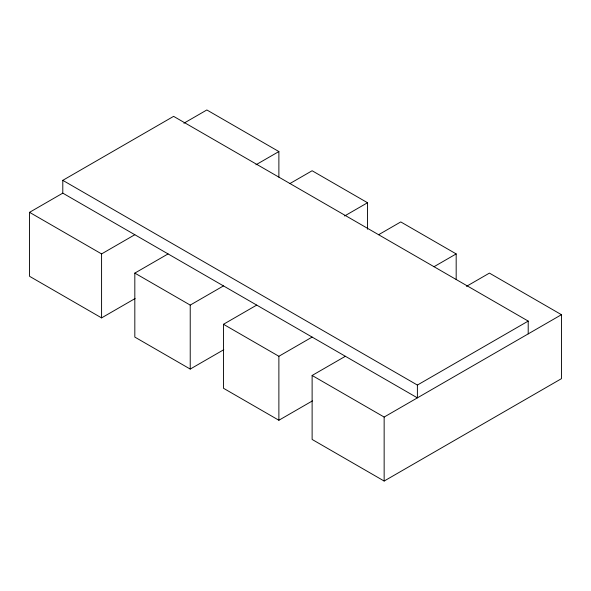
<?xml version="1.0" encoding="UTF-8"?>
<svg xmlns="http://www.w3.org/2000/svg" width="591" height="591" viewBox="0 0 591 591"><rect width="100%" height="100%" fill="white"/><g stroke="black" fill="none" stroke-linecap="round" stroke-linejoin="round"><path stroke-width="0.89" d="M62.794 180.344L417.394 385.066L417.394 397.861L62.794 193.139L62.794 180.344L173.606 116.361L528.206 321.09L528.206 333.885M135.125 298.529L101.578 317.892L29.55 276.307L29.55 212.332L62.794 193.139M183.897 123.216L206.85 109.963L278.878 151.555L278.878 177.145M29.55 212.332L101.578 253.916L134.822 234.723M255.925 164.8L278.878 151.555M223.775 349.709L190.228 369.072L134.822 337.084L134.822 273.108L168.066 253.916M289.959 183.542L312.122 170.747L367.528 202.735L367.528 229.242M134.822 273.108L190.228 305.096L223.472 285.904M344.575 215.988L367.528 202.735M312.425 400.89L278.878 420.253L223.472 388.265L223.472 324.289L256.716 305.096M378.609 234.723L400.772 221.928L456.178 253.916L456.178 279.506M223.472 324.289L278.878 356.277L312.122 337.084M434.016 266.711L456.178 253.916M466.469 286.362L489.422 273.108L561.45 314.693L561.45 378.668L384.15 481.037L312.122 439.445L312.122 375.47L345.366 356.277M417.394 385.066L528.206 321.09M312.122 375.47L384.15 417.054L561.45 314.693M384.15 417.054L384.15 481.037M278.878 356.277L278.878 420.253M190.228 305.096L190.228 369.072M101.578 253.916L101.578 317.892"/></g></svg>
